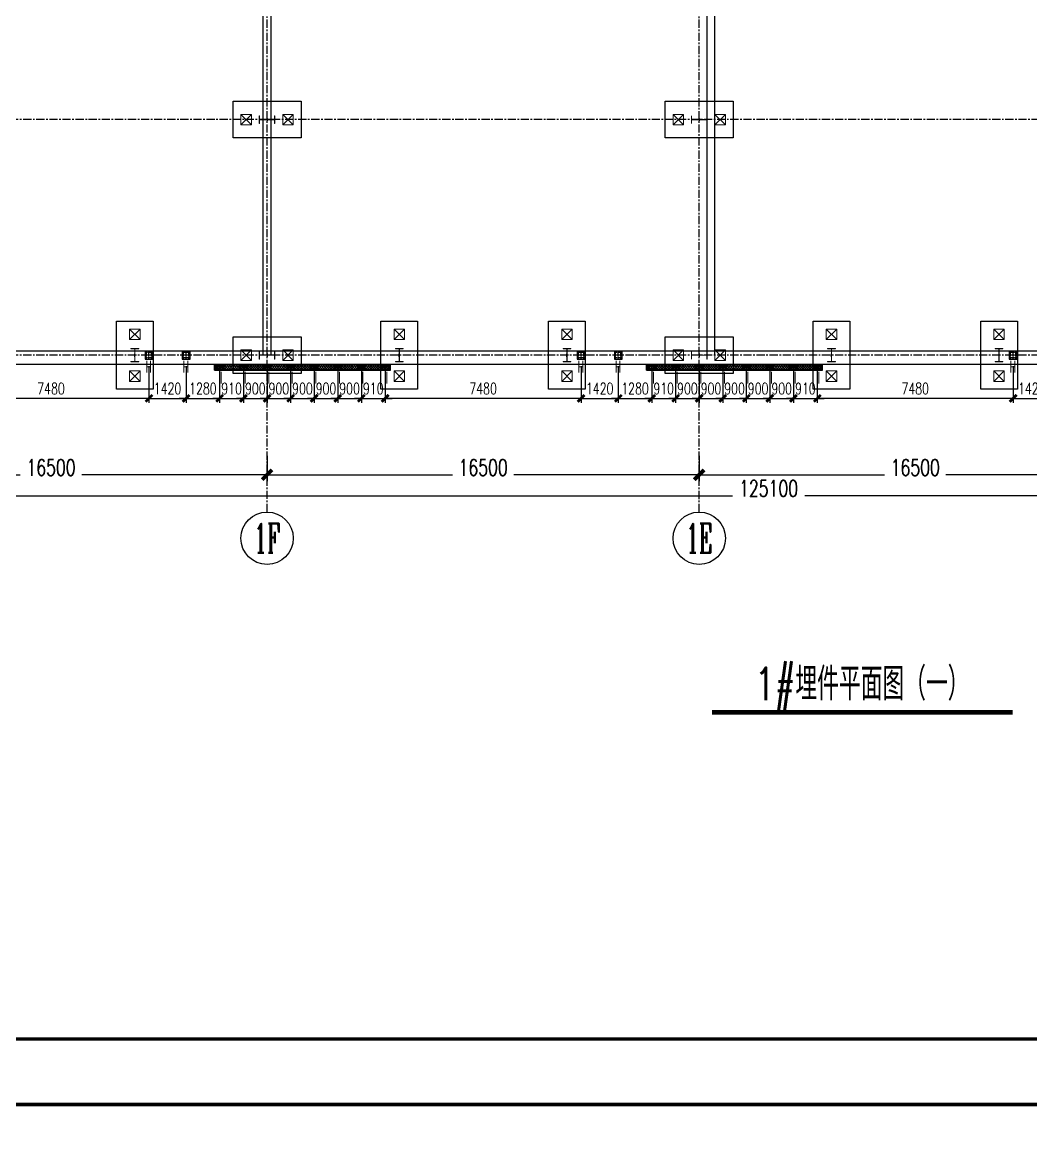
# Model space of a CAD drawing. Extents: x 782294 to 1727252, y -631030 to 17645.
# Drawn here: x 1043756 to 1082250, y -276049 to -233219 of the extents above; entities that cross this region are included whole.
import ezdxf
from ezdxf.enums import TextEntityAlignment as Align

# ---------------------------------------------------------------- set-up
doc = ezdxf.new("R2010")
doc.units = 0
doc.linetypes.add('CENTER', pattern=[2, 1.25, -0.25, 0.25, -0.25])
doc.layers.get('Defpoints').update_dxf_attribs({"color": 210})
for name, color, linetype in [('!ZN3-铝板幕墙-3', 3, 'Continuous'), ('0-cxFrame', 155, 'Continuous'), ('2钢材断面', 2, 'Continuous'), ('30预埋件', 30, 'Continuous'), ('3符号', 3, 'Continuous'), ('40钢材投影', 40, 'Continuous'), ('ALT_CEN-0-30', 1, 'CENTER'), ('DIM', 173, 'Continuous'), ('DOTE', 1, 'CENTER'), ('S-BKL', 4, 'Continuous'), ('S-DOTE1', 140, 'CENTER'), ('S-HATCH1-W', 252, 'Continuous'), ('结构轮廓线', 1, 'Continuous')]:
    doc.layers.add(name, color=color, linetype=linetype)
for name, color, linetype, lineweight in [('0-cxText', 131, 'Continuous', 25), ('S-col', 2, 'Continuous', 0), ('S-zhuang', 1, 'Continuous', 0)]:
    doc.layers.add(name, color=color, linetype=linetype, lineweight=lineweight)
doc.styles.add('_TCH_AXIS', font='COMPLEX', dxfattribs={"bigfont": 'GBCBIG'})
doc.styles.add('cx_tuming', font='simhei.ttf')
doc.styles.add('cx_tuqian1', font='')
doc.styles.add('DHTEXT-1', font='romans.shx', dxfattribs={"width": 0.7, "bigfont": 'chinese.shx'})
doc.styles.add('卓越符号', font='ROMANS.shx', dxfattribs={"width": 0.7, "bigfont": 'CHINESE.shx'})
doc.styles.add('黑体', font='simhei.ttf', dxfattribs={"height": 12})
doc.styles.get('cx_tuqian1').set_extended_font_data('SimSun')
doc.dimstyles.new('ZN175', dxfattribs={"dimscale": 175, "dimtxt": 2.5, "dimasz": 1.5, "dimexe": 1, "dimexo": 2, "dimgap": 0.9, "dimtad": 1, "dimdec": 0, "dimdsep": 46, "dimtxsty": 'DHTEXT-1', "dimblk": 'ARCHTICK', "dimcen": 2.5, "dimclrd": 173, "dimclre": 173, "dimclrt": 7, "dimazin": 2, "dimtfac": 1, "dimtdec": 0, "dimtix": 1, "dimtmove": 2, "dimatfit": 3, "dimfxl": 0, "dimtolj": 1, "dimtzin": 0, "dimarcsym": 0})
doc.dimstyles.new('ZN250', dxfattribs={"dimscale": 250, "dimtxt": 2.5, "dimasz": 1.5, "dimexe": 1, "dimexo": 2, "dimgap": 0.9, "dimtad": 1, "dimdec": 0, "dimdsep": 46, "dimtxsty": 'DHTEXT-1', "dimblk": 'ARCHTICK', "dimcen": 2.5, "dimclrd": 173, "dimclre": 173, "dimclrt": 7, "dimazin": 2, "dimtfac": 1, "dimtdec": 0, "dimtix": 1, "dimtmove": 2, "dimatfit": 3, "dimfxl": 0, "dimarcsym": 0})

# ---------------------------------------------------------------- blocks, each defined once
blk = doc.blocks.new('TK22.A1 L(Dragon)')
at = {"layer": '0-cxFrame', "color": 7, "const_width": 0.5}
blk.add_lwpolyline([(0, 0), (-841, 0), (-841, 594), (0, 594)], close=True, dxfattribs=at)
at = {"layer": '0-cxFrame', "const_width": 0.5}
blk.add_lwpolyline([(-80, 10), (-821, 10), (-821, 584), (-80, 584)], close=True, dxfattribs=at)
at = {"style": '黑体', "flags": 4}
blk.add_attdef('图幅', text='', height=3.3, dxfattribs=at).set_placement((-40, 3), align=Align.RIGHT)
at = {"layer": '0-cxText', "flags": 4}
for tag, height, style, p in [('建设单位', 3.5, 'cx_tuming', (-45, 240)), ('项目名称', 3.5, 'cx_tuming', (-45, 210)), ('子项名称', 3.5, 'cx_tuming', (-45, 180)), ('工程编号', 3.3, 'cx_tuqian1', (-35, 165)), ('图名1', 3.5, 'cx_tuming', (-45, 87)), ('图名2', 3.5, 'cx_tuming', (-45, 79)), ('图名3', 3.5, 'cx_tuming', (-45, 71)), ('出图日期', 3.3, 'cx_tuqian1', (-39, 60)), ('专业', 3.3, 'cx_tuqian1', (-55, 52)), ('图号', 3.3, 'cx_tuqian1', (-55, 44)), ('版次', 3.3, 'cx_tuqian1', (-20, 44))]:
    blk.add_attdef(tag, text='', height=height, dxfattribs=dict(at, style=style)).set_placement(p, align=Align.MIDDLE)
at = {"layer": 'Defpoints', "color": 6, "flags": 4}
for tag, height, style, p in [('tufu', 3.3, '黑体', (-12, 12)), ('dwfname', 4, 'cx_tuqian1', (-80, 3))]:
    blk.add_attdef(tag, text='', height=height, dxfattribs=dict(at, style=style)).set_placement(p, align=Align.RIGHT)
blk = doc.blocks.new('_ArchTick')
at = {"color": 0, "linetype": 'ByBlock', "const_width": 0.4}
blk.add_lwpolyline([(-0.5, -0.5), (0.5, 0.5)], dxfattribs=at)
blk = doc.blocks.new('*D1375')
at = {"layer": 'Defpoints', "color": 0, "ltscale": 2500, "transparency": 16777216}
for p in [(27000, -3340), (43500, -3340), (43500, -4567)]:
    blk.add_point(p, dxfattribs=at)
at = {"layer": 'DIM', "color": 173, "linetype": 'ByBlock', "lineweight": -2, "ltscale": 2500, "transparency": 16777216}
for p, q in [((27000, -3840), (27000, -4817)), ((43500, -3840), (43500, -4817)), ((27000, -4567), (34077, -4567)), ((43500, -4567), (36423, -4567))]:
    blk.add_line(p, q, dxfattribs=at)
at = {"layer": 'DIM', "color": 173, "lineweight": -2, "ltscale": 2500, "transparency": 16777216, "xscale": 375, "yscale": 375, "zscale": 375, "rotation": 180}
blk.add_blockref('_ArchTick', (27000, -4567), dxfattribs=at)
at = {"layer": 'DIM', "color": 173, "lineweight": -2, "ltscale": 2500, "transparency": 16777216, "xscale": 375, "yscale": 375, "zscale": 375}
blk.add_blockref('_ArchTick', (43500, -4567), dxfattribs=at)
at = {"layer": 'DIM', "color": 7, "ltscale": 2500, "transparency": 16777216, "insert": (35250, -4292), "char_height": 625, "attachment_point": 5, "style": 'DHTEXT-1'}
blk.add_mtext('16500', dxfattribs=at)
blk = doc.blocks.new('*D1376')
at = {"layer": 'Defpoints', "color": 0, "ltscale": 2500, "transparency": 16777216}
for p in [(43500, -3340), (60000, -3340), (60000, -4567)]:
    blk.add_point(p, dxfattribs=at)
at = {"layer": 'DIM', "color": 173, "linetype": 'ByBlock', "lineweight": -2, "ltscale": 2500, "transparency": 16777216}
for p, q in [((43500, -3840), (43500, -4817)), ((60000, -3840), (60000, -4817)), ((43500, -4567), (50577, -4567)), ((60000, -4567), (52923, -4567))]:
    blk.add_line(p, q, dxfattribs=at)
at = {"layer": 'DIM', "color": 173, "lineweight": -2, "ltscale": 2500, "transparency": 16777216, "xscale": 375, "yscale": 375, "zscale": 375, "rotation": 180}
blk.add_blockref('_ArchTick', (43500, -4567), dxfattribs=at)
at = {"layer": 'DIM', "color": 173, "lineweight": -2, "ltscale": 2500, "transparency": 16777216, "xscale": 375, "yscale": 375, "zscale": 375}
blk.add_blockref('_ArchTick', (60000, -4567), dxfattribs=at)
at = {"layer": 'DIM', "color": 7, "ltscale": 2500, "transparency": 16777216, "insert": (51750, -4292), "char_height": 625, "attachment_point": 5, "style": 'DHTEXT-1'}
blk.add_mtext('16500', dxfattribs=at)
blk = doc.blocks.new('*D1377')
at = {"layer": 'Defpoints', "color": 0, "ltscale": 2500, "transparency": 16777216}
for p in [(60000, -3340), (76500, -3340), (76500, -4567)]:
    blk.add_point(p, dxfattribs=at)
at = {"layer": 'DIM', "color": 173, "linetype": 'ByBlock', "lineweight": -2, "ltscale": 2500, "transparency": 16777216}
for p, q in [((60000, -3840), (60000, -4817)), ((76500, -3840), (76500, -4817)), ((60000, -4567), (67077, -4567)), ((76500, -4567), (69423, -4567))]:
    blk.add_line(p, q, dxfattribs=at)
at = {"layer": 'DIM', "color": 173, "lineweight": -2, "ltscale": 2500, "transparency": 16777216, "xscale": 375, "yscale": 375, "zscale": 375, "rotation": 180}
blk.add_blockref('_ArchTick', (60000, -4567), dxfattribs=at)
at = {"layer": 'DIM', "color": 173, "lineweight": -2, "ltscale": 2500, "transparency": 16777216, "xscale": 375, "yscale": 375, "zscale": 375}
blk.add_blockref('_ArchTick', (76500, -4567), dxfattribs=at)
at = {"layer": 'DIM', "color": 7, "ltscale": 2500, "transparency": 16777216, "insert": (68250, -4292), "char_height": 625, "attachment_point": 5, "style": 'DHTEXT-1'}
blk.add_mtext('16500', dxfattribs=at)
blk = doc.blocks.new('*D1383')
at = {"layer": 'Defpoints', "color": 0, "ltscale": 2500, "transparency": 16777216}
for p in [(0, -3440), (125100, -3440), (125100, -5367)]:
    blk.add_point(p, dxfattribs=at)
at = {"layer": 'DIM', "color": 173, "linetype": 'ByBlock', "lineweight": -2, "ltscale": 2500, "transparency": 16777216}
for p, q in [((0, -3940), (0, -5617)), ((125100, -3940), (125100, -5617)), ((0, -5367), (61269, -5367)), ((125100, -5367), (64031, -5367))]:
    blk.add_line(p, q, dxfattribs=at)
at = {"layer": 'DIM', "color": 173, "lineweight": -2, "ltscale": 2500, "transparency": 16777216, "xscale": 375, "yscale": 375, "zscale": 375, "rotation": 180}
blk.add_blockref('_ArchTick', (0, -5367), dxfattribs=at)
at = {"layer": 'DIM', "color": 173, "lineweight": -2, "ltscale": 2500, "transparency": 16777216, "xscale": 375, "yscale": 375, "zscale": 375}
blk.add_blockref('_ArchTick', (125100, -5367), dxfattribs=at)
at = {"layer": 'DIM', "color": 7, "ltscale": 2500, "transparency": 16777216, "insert": (62650, -5092), "char_height": 625, "attachment_point": 5, "style": 'DHTEXT-1'}
blk.add_mtext('125100', dxfattribs=at)
blk = doc.blocks.new('卓越-轴号')
blk.add_circle((0, 0), 4)
at = {"color": 0, "style": '_TCH_AXIS', "width": 1.041667, "flags": 8}
blk.add_attdef('A', text='', height=4.48, dxfattribs=at).set_placement((-2, -2.24), (2, -2.24), align=Align.FIT)
blk = doc.blocks.new('20250913105919')
at = {"layer": '结构轮廓线', "color": 1, "ltscale": 500}
for p, q in [((41490, -570), (41490, -350)), ((48210, -570), (48210, -350)), ((57990, -570), (57990, -350)), ((64710, -570), (64710, -350)), ((41490, -570), (48210, -570)), ((41540, -570), (48160, -570)), ((57990, -570), (64710, -570)), ((58040, -570), (64660, -570))]:
    blk.add_line(p, q, dxfattribs=at)
blk = doc.blocks.new('20250903183753')
at = {"layer": '2钢材断面'}
for p, q in [((150, 0), (-150, 0)), ((-150, 0), (-150, -300)), ((150, -300), (150, 0)), ((-150, -300), (150, -300))]:
    blk.add_line(p, q, dxfattribs=at)
at = {"layer": '40钢材投影'}
for centre, radius in [((-100, -50), 12), ((-100, -150), 12), ((-100, -250), 12), ((-100, -50), 6), ((-100, -150), 6), ((-100, -250), 6), ((0, -50), 12), ((0, -150), 12), ((0, -250), 12), ((0, -50), 6), ((0, -150), 6), ((0, -250), 6), ((100, -50), 12), ((100, -150), 12), ((100, -251), 12), ((100, -50), 6), ((100, -150), 6), ((100, -251), 6)]:
    blk.add_circle(centre, radius, dxfattribs=at)
at = {"layer": 'ALT_CEN-0-30', "ltscale": 20}
for p, q in [((-100, 0), (-100, -300)), ((0, 0), (0, -300)), ((100, 0), (100, -300)), ((-150, -50), (150, -50)), ((-150, -150), (150, -150)), ((-150, -250), (150, -250))]:
    blk.add_line(p, q, dxfattribs=at)
blk = doc.blocks.new('20250903183821')
at = {"ltscale": 50}
blk.add_blockref('20250903183753', (0, 0), dxfattribs=at)
at = {"layer": '30预埋件', "style": 'DHTEXT-1', "text_generation_flag": 6, "width": 0.55}
blk.add_attdef('B', (-105, 65), '', height=450, rotation=180, dxfattribs=at)
blk = doc.blocks.new('20250902145151')
at = {"layer": '2钢材断面'}
for p, q in [((150, 100), (-150, 100)), ((-150, 100), (-150, -100)), ((150, -100), (150, 100)), ((-150, -100), (150, -100))]:
    blk.add_line(p, q, dxfattribs=at)
at = {"layer": '40钢材投影'}
for centre, radius in [((-100, 50), 10), ((-100, 50), 5), ((0, 50), 10), ((0, 50), 5), ((100, 50), 10), ((100, 50), 5), ((-100, -50), 10), ((-100, -50), 5), ((0, -50), 10), ((0, -50), 5), ((100, -50), 10), ((100, -50), 5)]:
    blk.add_circle(centre, radius, dxfattribs=at)
at = {"layer": 'ALT_CEN-0-30', "ltscale": 20}
for p, q in [((-150, 50), (150, 50)), ((-100, 100), (-100, -100)), ((0, 100), (0, -100)), ((100, 100), (100, -100)), ((-150, -50), (150, -50))]:
    blk.add_line(p, q, dxfattribs=at)
blk = doc.blocks.new('20250912153858')
at = {"ltscale": 50}
blk.add_blockref('20250902145151', (0, 100), dxfattribs=at)
at = {"layer": '30预埋件', "style": 'DHTEXT-1', "text_generation_flag": 6, "width": 0.55}
blk.add_attdef('B', (105, -65), '', height=450, dxfattribs=at)
blk = doc.blocks.new('20250913102435')
at = {"ltscale": 500, "rotation": 180}
for p in [(38990, -150), (40410, -150), (55490, -150), (56910, -150), (71990, -150)]:
    blk.add_blockref('20250903183821', p, dxfattribs=at).add_auto_attribs({'B': 'H'})
at = {"layer": '结构轮廓线', "ltscale": 500}
for p in [(41690, -570), (42600, -570), (43500, -570), (44400, -570), (45300, -570), (46200, -570), (47100, -570), (48010, -570), (58190, -570), (59100, -570), (60000, -570), (60900, -570), (61800, -570), (62700, -570), (63600, -570), (64510, -570)]:
    blk.add_blockref('20250912153858', p, dxfattribs=at).add_auto_attribs({'B': 'I'})
blk = doc.blocks.new('*D640')
at = {"layer": 'Defpoints', "color": 0, "ltscale": 1750, "transparency": 16777216}
for p in [(1081587, -245996), (1083007, -245996), (1083007, -247581)]:
    blk.add_point(p, dxfattribs=at)
at = {"layer": 'DIM', "color": 173, "linetype": 'ByBlock', "lineweight": -2, "ltscale": 1750, "transparency": 16777216}
for p, q in [((1081587, -246346), (1081587, -247756)), ((1083007, -246346), (1083007, -247756)), ((1081587, -247581), (1083007, -247581))]:
    blk.add_line(p, q, dxfattribs=at)
at = {"layer": 'DIM', "color": 173, "lineweight": -2, "ltscale": 1750, "transparency": 16777216, "xscale": 262.5, "yscale": 262.5, "zscale": 262.5, "rotation": 180}
blk.add_blockref('_ArchTick', (1081587, -247581), dxfattribs=at)
at = {"layer": 'DIM', "color": 173, "lineweight": -2, "ltscale": 1750, "transparency": 16777216, "xscale": 262.5, "yscale": 262.5, "zscale": 262.5}
blk.add_blockref('_ArchTick', (1083007, -247581), dxfattribs=at)
at = {"layer": 'DIM', "color": 7, "ltscale": 1750, "transparency": 16777216, "insert": (1082297, -247205), "char_height": 437.5, "attachment_point": 5, "style": 'DHTEXT-1'}
blk.add_mtext('\\A1;1420', dxfattribs=at)
blk = doc.blocks.new('*D641')
at = {"layer": 'Defpoints', "color": 0, "ltscale": 1750, "transparency": 16777216}
for p in [(1073197, -245996), (1074107, -245996), (1074107, -247581)]:
    blk.add_point(p, dxfattribs=at)
at = {"layer": 'DIM', "color": 173, "linetype": 'ByBlock', "lineweight": -2, "ltscale": 1750, "transparency": 16777216}
for p, q in [((1073197, -246346), (1073197, -247756)), ((1074107, -246346), (1074107, -247756)), ((1073197, -247581), (1072935, -247581)), ((1073197, -247581), (1074107, -247581)), ((1074107, -247581), (1074370, -247581))]:
    blk.add_line(p, q, dxfattribs=at)
at = {"layer": 'DIM', "color": 173, "lineweight": -2, "ltscale": 1750, "transparency": 16777216, "xscale": 262.5, "yscale": 262.5, "zscale": 262.5}
blk.add_blockref('_ArchTick', (1073197, -247581), dxfattribs=at)
at = {"layer": 'DIM', "color": 173, "lineweight": -2, "ltscale": 1750, "transparency": 16777216, "xscale": 262.5, "yscale": 262.5, "zscale": 262.5, "rotation": 180}
blk.add_blockref('_ArchTick', (1074107, -247581), dxfattribs=at)
at = {"layer": 'DIM', "color": 7, "ltscale": 1750, "transparency": 16777216, "insert": (1073652, -247205), "char_height": 437.5, "attachment_point": 5, "style": 'DHTEXT-1'}
blk.add_mtext('\\A1;910', dxfattribs=at)
blk = doc.blocks.new('*D642')
at = {"layer": 'Defpoints', "color": 0, "ltscale": 1750, "transparency": 16777216}
for p in [(1072297, -245996), (1073197, -245996), (1073197, -247581)]:
    blk.add_point(p, dxfattribs=at)
at = {"layer": 'DIM', "color": 173, "linetype": 'ByBlock', "lineweight": -2, "ltscale": 1750, "transparency": 16777216}
for p, q in [((1072297, -246346), (1072297, -247756)), ((1073197, -246346), (1073197, -247756)), ((1072297, -247581), (1072035, -247581)), ((1072297, -247581), (1073197, -247581)), ((1073197, -247581), (1073460, -247581))]:
    blk.add_line(p, q, dxfattribs=at)
at = {"layer": 'DIM', "color": 173, "lineweight": -2, "ltscale": 1750, "transparency": 16777216, "xscale": 262.5, "yscale": 262.5, "zscale": 262.5}
blk.add_blockref('_ArchTick', (1072297, -247581), dxfattribs=at)
at = {"layer": 'DIM', "color": 173, "lineweight": -2, "ltscale": 1750, "transparency": 16777216, "xscale": 262.5, "yscale": 262.5, "zscale": 262.5, "rotation": 180}
blk.add_blockref('_ArchTick', (1073197, -247581), dxfattribs=at)
at = {"layer": 'DIM', "color": 7, "ltscale": 1750, "transparency": 16777216, "insert": (1072747, -247205), "char_height": 437.5, "attachment_point": 5, "style": 'DHTEXT-1'}
blk.add_mtext('\\A1;900', dxfattribs=at)
blk = doc.blocks.new('*D643')
at = {"layer": 'Defpoints', "color": 0, "ltscale": 1750, "transparency": 16777216}
for p in [(1071397, -245996), (1072297, -245996), (1072297, -247581)]:
    blk.add_point(p, dxfattribs=at)
at = {"layer": 'DIM', "color": 173, "linetype": 'ByBlock', "lineweight": -2, "ltscale": 1750, "transparency": 16777216}
for p, q in [((1071397, -246346), (1071397, -247756)), ((1072297, -246346), (1072297, -247756)), ((1071397, -247581), (1071135, -247581)), ((1071397, -247581), (1072297, -247581)), ((1072297, -247581), (1072560, -247581))]:
    blk.add_line(p, q, dxfattribs=at)
at = {"layer": 'DIM', "color": 173, "lineweight": -2, "ltscale": 1750, "transparency": 16777216, "xscale": 262.5, "yscale": 262.5, "zscale": 262.5}
blk.add_blockref('_ArchTick', (1071397, -247581), dxfattribs=at)
at = {"layer": 'DIM', "color": 173, "lineweight": -2, "ltscale": 1750, "transparency": 16777216, "xscale": 262.5, "yscale": 262.5, "zscale": 262.5, "rotation": 180}
blk.add_blockref('_ArchTick', (1072297, -247581), dxfattribs=at)
at = {"layer": 'DIM', "color": 7, "ltscale": 1750, "transparency": 16777216, "insert": (1071847, -247205), "char_height": 437.5, "attachment_point": 5, "style": 'DHTEXT-1'}
blk.add_mtext('\\A1;900', dxfattribs=at)
blk = doc.blocks.new('*D644')
at = {"layer": 'Defpoints', "color": 0, "ltscale": 1750, "transparency": 16777216}
for p in [(1070497, -245996), (1071397, -245996), (1071397, -247581)]:
    blk.add_point(p, dxfattribs=at)
at = {"layer": 'DIM', "color": 173, "linetype": 'ByBlock', "lineweight": -2, "ltscale": 1750, "transparency": 16777216}
for p, q in [((1070497, -246346), (1070497, -247756)), ((1071397, -246346), (1071397, -247756)), ((1070497, -247581), (1070235, -247581)), ((1070497, -247581), (1071397, -247581)), ((1071397, -247581), (1071660, -247581))]:
    blk.add_line(p, q, dxfattribs=at)
at = {"layer": 'DIM', "color": 173, "lineweight": -2, "ltscale": 1750, "transparency": 16777216, "xscale": 262.5, "yscale": 262.5, "zscale": 262.5}
blk.add_blockref('_ArchTick', (1070497, -247581), dxfattribs=at)
at = {"layer": 'DIM', "color": 173, "lineweight": -2, "ltscale": 1750, "transparency": 16777216, "xscale": 262.5, "yscale": 262.5, "zscale": 262.5, "rotation": 180}
blk.add_blockref('_ArchTick', (1071397, -247581), dxfattribs=at)
at = {"layer": 'DIM', "color": 7, "ltscale": 1750, "transparency": 16777216, "insert": (1070947, -247205), "char_height": 437.5, "attachment_point": 5, "style": 'DHTEXT-1'}
blk.add_mtext('\\A1;900', dxfattribs=at)
blk = doc.blocks.new('*D645')
at = {"layer": 'Defpoints', "color": 0, "ltscale": 1750, "transparency": 16777216}
for p in [(1069597, -245996), (1070497, -245996), (1070497, -247581)]:
    blk.add_point(p, dxfattribs=at)
at = {"layer": 'DIM', "color": 173, "linetype": 'ByBlock', "lineweight": -2, "ltscale": 1750, "transparency": 16777216}
for p, q in [((1069597, -246346), (1069597, -247756)), ((1070497, -246346), (1070497, -247756)), ((1069597, -247581), (1069335, -247581)), ((1069597, -247581), (1070497, -247581)), ((1070497, -247581), (1070760, -247581))]:
    blk.add_line(p, q, dxfattribs=at)
at = {"layer": 'DIM', "color": 173, "lineweight": -2, "ltscale": 1750, "transparency": 16777216, "xscale": 262.5, "yscale": 262.5, "zscale": 262.5}
blk.add_blockref('_ArchTick', (1069597, -247581), dxfattribs=at)
at = {"layer": 'DIM', "color": 173, "lineweight": -2, "ltscale": 1750, "transparency": 16777216, "xscale": 262.5, "yscale": 262.5, "zscale": 262.5, "rotation": 180}
blk.add_blockref('_ArchTick', (1070497, -247581), dxfattribs=at)
at = {"layer": 'DIM', "color": 7, "ltscale": 1750, "transparency": 16777216, "insert": (1070047, -247205), "char_height": 437.5, "attachment_point": 5, "style": 'DHTEXT-1'}
blk.add_mtext('\\A1;900', dxfattribs=at)
blk = doc.blocks.new('*D646')
at = {"layer": 'Defpoints', "color": 0, "ltscale": 1750, "transparency": 16777216}
for p in [(1068697, -245996), (1069597, -245996), (1069597, -247581)]:
    blk.add_point(p, dxfattribs=at)
at = {"layer": 'DIM', "color": 173, "linetype": 'ByBlock', "lineweight": -2, "ltscale": 1750, "transparency": 16777216}
for p, q in [((1068697, -246346), (1068697, -247756)), ((1069597, -246346), (1069597, -247756)), ((1068697, -247581), (1068435, -247581)), ((1068697, -247581), (1069597, -247581)), ((1069597, -247581), (1069860, -247581))]:
    blk.add_line(p, q, dxfattribs=at)
at = {"layer": 'DIM', "color": 173, "lineweight": -2, "ltscale": 1750, "transparency": 16777216, "xscale": 262.5, "yscale": 262.5, "zscale": 262.5}
blk.add_blockref('_ArchTick', (1068697, -247581), dxfattribs=at)
at = {"layer": 'DIM', "color": 173, "lineweight": -2, "ltscale": 1750, "transparency": 16777216, "xscale": 262.5, "yscale": 262.5, "zscale": 262.5, "rotation": 180}
blk.add_blockref('_ArchTick', (1069597, -247581), dxfattribs=at)
at = {"layer": 'DIM', "color": 7, "ltscale": 1750, "transparency": 16777216, "insert": (1069147, -247205), "char_height": 437.5, "attachment_point": 5, "style": 'DHTEXT-1'}
blk.add_mtext('\\A1;900', dxfattribs=at)
blk = doc.blocks.new('*D647')
at = {"layer": 'Defpoints', "color": 0, "ltscale": 1750, "transparency": 16777216}
for p in [(1067787, -245996), (1068697, -245996), (1068697, -247581)]:
    blk.add_point(p, dxfattribs=at)
at = {"layer": 'DIM', "color": 173, "linetype": 'ByBlock', "lineweight": -2, "ltscale": 1750, "transparency": 16777216}
for p, q in [((1067787, -246346), (1067787, -247756)), ((1068697, -246346), (1068697, -247756)), ((1067787, -247581), (1067525, -247581)), ((1067787, -247581), (1068697, -247581)), ((1068697, -247581), (1068960, -247581))]:
    blk.add_line(p, q, dxfattribs=at)
at = {"layer": 'DIM', "color": 173, "lineweight": -2, "ltscale": 1750, "transparency": 16777216, "xscale": 262.5, "yscale": 262.5, "zscale": 262.5}
blk.add_blockref('_ArchTick', (1067787, -247581), dxfattribs=at)
at = {"layer": 'DIM', "color": 173, "lineweight": -2, "ltscale": 1750, "transparency": 16777216, "xscale": 262.5, "yscale": 262.5, "zscale": 262.5, "rotation": 180}
blk.add_blockref('_ArchTick', (1068697, -247581), dxfattribs=at)
at = {"layer": 'DIM', "color": 7, "ltscale": 1750, "transparency": 16777216, "insert": (1068242, -247205), "char_height": 437.5, "attachment_point": 5, "style": 'DHTEXT-1'}
blk.add_mtext('\\A1;910', dxfattribs=at)
blk = doc.blocks.new('*D648')
at = {"layer": 'Defpoints', "color": 0, "ltscale": 1750, "transparency": 16777216}
for p in [(1066507, -245996), (1067787, -245996), (1067787, -247581)]:
    blk.add_point(p, dxfattribs=at)
at = {"layer": 'DIM', "color": 173, "linetype": 'ByBlock', "lineweight": -2, "ltscale": 1750, "transparency": 16777216}
for p, q in [((1066507, -246346), (1066507, -247756)), ((1067787, -246346), (1067787, -247756)), ((1066507, -247581), (1066245, -247581)), ((1066507, -247581), (1067787, -247581)), ((1067787, -247581), (1068050, -247581))]:
    blk.add_line(p, q, dxfattribs=at)
at = {"layer": 'DIM', "color": 173, "lineweight": -2, "ltscale": 1750, "transparency": 16777216, "xscale": 262.5, "yscale": 262.5, "zscale": 262.5}
blk.add_blockref('_ArchTick', (1066507, -247581), dxfattribs=at)
at = {"layer": 'DIM', "color": 173, "lineweight": -2, "ltscale": 1750, "transparency": 16777216, "xscale": 262.5, "yscale": 262.5, "zscale": 262.5, "rotation": 180}
blk.add_blockref('_ArchTick', (1067787, -247581), dxfattribs=at)
at = {"layer": 'DIM', "color": 7, "ltscale": 1750, "transparency": 16777216, "insert": (1067147, -247205), "char_height": 437.5, "attachment_point": 5, "style": 'DHTEXT-1'}
blk.add_mtext('\\A1;1280', dxfattribs=at)
blk = doc.blocks.new('*D649')
at = {"layer": 'Defpoints', "color": 0, "ltscale": 1750, "transparency": 16777216}
for p in [(1065087, -245996), (1066507, -245996), (1066507, -247581)]:
    blk.add_point(p, dxfattribs=at)
at = {"layer": 'DIM', "color": 173, "linetype": 'ByBlock', "lineweight": -2, "ltscale": 1750, "transparency": 16777216}
for p, q in [((1065087, -246346), (1065087, -247756)), ((1066507, -246346), (1066507, -247756)), ((1065087, -247581), (1066507, -247581))]:
    blk.add_line(p, q, dxfattribs=at)
at = {"layer": 'DIM', "color": 173, "lineweight": -2, "ltscale": 1750, "transparency": 16777216, "xscale": 262.5, "yscale": 262.5, "zscale": 262.5, "rotation": 180}
blk.add_blockref('_ArchTick', (1065087, -247581), dxfattribs=at)
at = {"layer": 'DIM', "color": 173, "lineweight": -2, "ltscale": 1750, "transparency": 16777216, "xscale": 262.5, "yscale": 262.5, "zscale": 262.5}
blk.add_blockref('_ArchTick', (1066507, -247581), dxfattribs=at)
at = {"layer": 'DIM', "color": 7, "ltscale": 1750, "transparency": 16777216, "insert": (1065797, -247205), "char_height": 437.5, "attachment_point": 5, "style": 'DHTEXT-1'}
blk.add_mtext('\\A1;1420', dxfattribs=at)
blk = doc.blocks.new('*D650')
at = {"layer": 'Defpoints', "color": 0, "ltscale": 1750, "transparency": 16777216}
for p in [(1056697, -245996), (1057607, -245996), (1057607, -247581)]:
    blk.add_point(p, dxfattribs=at)
at = {"layer": 'DIM', "color": 173, "linetype": 'ByBlock', "lineweight": -2, "ltscale": 1750, "transparency": 16777216}
for p, q in [((1056697, -246346), (1056697, -247756)), ((1057607, -246346), (1057607, -247756)), ((1056697, -247581), (1056435, -247581)), ((1056697, -247581), (1057607, -247581)), ((1057607, -247581), (1057870, -247581))]:
    blk.add_line(p, q, dxfattribs=at)
at = {"layer": 'DIM', "color": 173, "lineweight": -2, "ltscale": 1750, "transparency": 16777216, "xscale": 262.5, "yscale": 262.5, "zscale": 262.5}
blk.add_blockref('_ArchTick', (1056697, -247581), dxfattribs=at)
at = {"layer": 'DIM', "color": 173, "lineweight": -2, "ltscale": 1750, "transparency": 16777216, "xscale": 262.5, "yscale": 262.5, "zscale": 262.5, "rotation": 180}
blk.add_blockref('_ArchTick', (1057607, -247581), dxfattribs=at)
at = {"layer": 'DIM', "color": 7, "ltscale": 1750, "transparency": 16777216, "insert": (1057152, -247205), "char_height": 437.5, "attachment_point": 5, "style": 'DHTEXT-1'}
blk.add_mtext('\\A1;910', dxfattribs=at)
blk = doc.blocks.new('*D651')
at = {"layer": 'Defpoints', "color": 0, "ltscale": 1750, "transparency": 16777216}
for p in [(1055797, -245996), (1056697, -245996), (1056697, -247581)]:
    blk.add_point(p, dxfattribs=at)
at = {"layer": 'DIM', "color": 173, "linetype": 'ByBlock', "lineweight": -2, "ltscale": 1750, "transparency": 16777216}
for p, q in [((1055797, -246346), (1055797, -247756)), ((1056697, -246346), (1056697, -247756)), ((1055797, -247581), (1055535, -247581)), ((1055797, -247581), (1056697, -247581)), ((1056697, -247581), (1056960, -247581))]:
    blk.add_line(p, q, dxfattribs=at)
at = {"layer": 'DIM', "color": 173, "lineweight": -2, "ltscale": 1750, "transparency": 16777216, "xscale": 262.5, "yscale": 262.5, "zscale": 262.5}
blk.add_blockref('_ArchTick', (1055797, -247581), dxfattribs=at)
at = {"layer": 'DIM', "color": 173, "lineweight": -2, "ltscale": 1750, "transparency": 16777216, "xscale": 262.5, "yscale": 262.5, "zscale": 262.5, "rotation": 180}
blk.add_blockref('_ArchTick', (1056697, -247581), dxfattribs=at)
at = {"layer": 'DIM', "color": 7, "ltscale": 1750, "transparency": 16777216, "insert": (1056247, -247205), "char_height": 437.5, "attachment_point": 5, "style": 'DHTEXT-1'}
blk.add_mtext('\\A1;900', dxfattribs=at)
blk = doc.blocks.new('*D652')
at = {"layer": 'Defpoints', "color": 0, "ltscale": 1750, "transparency": 16777216}
for p in [(1054897, -245996), (1055797, -245996), (1055797, -247581)]:
    blk.add_point(p, dxfattribs=at)
at = {"layer": 'DIM', "color": 173, "linetype": 'ByBlock', "lineweight": -2, "ltscale": 1750, "transparency": 16777216}
for p, q in [((1054897, -246346), (1054897, -247756)), ((1055797, -246346), (1055797, -247756)), ((1054897, -247581), (1054635, -247581)), ((1054897, -247581), (1055797, -247581)), ((1055797, -247581), (1056060, -247581))]:
    blk.add_line(p, q, dxfattribs=at)
at = {"layer": 'DIM', "color": 173, "lineweight": -2, "ltscale": 1750, "transparency": 16777216, "xscale": 262.5, "yscale": 262.5, "zscale": 262.5}
blk.add_blockref('_ArchTick', (1054897, -247581), dxfattribs=at)
at = {"layer": 'DIM', "color": 173, "lineweight": -2, "ltscale": 1750, "transparency": 16777216, "xscale": 262.5, "yscale": 262.5, "zscale": 262.5, "rotation": 180}
blk.add_blockref('_ArchTick', (1055797, -247581), dxfattribs=at)
at = {"layer": 'DIM', "color": 7, "ltscale": 1750, "transparency": 16777216, "insert": (1055347, -247205), "char_height": 437.5, "attachment_point": 5, "style": 'DHTEXT-1'}
blk.add_mtext('\\A1;900', dxfattribs=at)
blk = doc.blocks.new('*D653')
at = {"layer": 'Defpoints', "color": 0, "ltscale": 1750, "transparency": 16777216}
for p in [(1053997, -245996), (1054897, -245996), (1054897, -247581)]:
    blk.add_point(p, dxfattribs=at)
at = {"layer": 'DIM', "color": 173, "linetype": 'ByBlock', "lineweight": -2, "ltscale": 1750, "transparency": 16777216}
for p, q in [((1053997, -246346), (1053997, -247756)), ((1054897, -246346), (1054897, -247756)), ((1053997, -247581), (1053735, -247581)), ((1053997, -247581), (1054897, -247581)), ((1054897, -247581), (1055160, -247581))]:
    blk.add_line(p, q, dxfattribs=at)
at = {"layer": 'DIM', "color": 173, "lineweight": -2, "ltscale": 1750, "transparency": 16777216, "xscale": 262.5, "yscale": 262.5, "zscale": 262.5}
blk.add_blockref('_ArchTick', (1053997, -247581), dxfattribs=at)
at = {"layer": 'DIM', "color": 173, "lineweight": -2, "ltscale": 1750, "transparency": 16777216, "xscale": 262.5, "yscale": 262.5, "zscale": 262.5, "rotation": 180}
blk.add_blockref('_ArchTick', (1054897, -247581), dxfattribs=at)
at = {"layer": 'DIM', "color": 7, "ltscale": 1750, "transparency": 16777216, "insert": (1054447, -247205), "char_height": 437.5, "attachment_point": 5, "style": 'DHTEXT-1'}
blk.add_mtext('\\A1;900', dxfattribs=at)
blk = doc.blocks.new('*D654')
at = {"layer": 'Defpoints', "color": 0, "ltscale": 1750, "transparency": 16777216}
for p in [(1053097, -245996), (1053997, -245996), (1053997, -247581)]:
    blk.add_point(p, dxfattribs=at)
at = {"layer": 'DIM', "color": 173, "linetype": 'ByBlock', "lineweight": -2, "ltscale": 1750, "transparency": 16777216}
for p, q in [((1053097, -246346), (1053097, -247756)), ((1053997, -246346), (1053997, -247756)), ((1053097, -247581), (1052835, -247581)), ((1053097, -247581), (1053997, -247581)), ((1053997, -247581), (1054260, -247581))]:
    blk.add_line(p, q, dxfattribs=at)
at = {"layer": 'DIM', "color": 173, "lineweight": -2, "ltscale": 1750, "transparency": 16777216, "xscale": 262.5, "yscale": 262.5, "zscale": 262.5}
blk.add_blockref('_ArchTick', (1053097, -247581), dxfattribs=at)
at = {"layer": 'DIM', "color": 173, "lineweight": -2, "ltscale": 1750, "transparency": 16777216, "xscale": 262.5, "yscale": 262.5, "zscale": 262.5, "rotation": 180}
blk.add_blockref('_ArchTick', (1053997, -247581), dxfattribs=at)
at = {"layer": 'DIM', "color": 7, "ltscale": 1750, "transparency": 16777216, "insert": (1053547, -247205), "char_height": 437.5, "attachment_point": 5, "style": 'DHTEXT-1'}
blk.add_mtext('\\A1;900', dxfattribs=at)
blk = doc.blocks.new('*D655')
at = {"layer": 'Defpoints', "color": 0, "ltscale": 1750, "transparency": 16777216}
for p in [(1052197, -245996), (1053097, -245996), (1053097, -247581)]:
    blk.add_point(p, dxfattribs=at)
at = {"layer": 'DIM', "color": 173, "linetype": 'ByBlock', "lineweight": -2, "ltscale": 1750, "transparency": 16777216}
for p, q in [((1052197, -246346), (1052197, -247756)), ((1053097, -246346), (1053097, -247756)), ((1052197, -247581), (1051935, -247581)), ((1052197, -247581), (1053097, -247581)), ((1053097, -247581), (1053360, -247581))]:
    blk.add_line(p, q, dxfattribs=at)
at = {"layer": 'DIM', "color": 173, "lineweight": -2, "ltscale": 1750, "transparency": 16777216, "xscale": 262.5, "yscale": 262.5, "zscale": 262.5}
blk.add_blockref('_ArchTick', (1052197, -247581), dxfattribs=at)
at = {"layer": 'DIM', "color": 173, "lineweight": -2, "ltscale": 1750, "transparency": 16777216, "xscale": 262.5, "yscale": 262.5, "zscale": 262.5, "rotation": 180}
blk.add_blockref('_ArchTick', (1053097, -247581), dxfattribs=at)
at = {"layer": 'DIM', "color": 7, "ltscale": 1750, "transparency": 16777216, "insert": (1052647, -247205), "char_height": 437.5, "attachment_point": 5, "style": 'DHTEXT-1'}
blk.add_mtext('\\A1;900', dxfattribs=at)
blk = doc.blocks.new('*D656')
at = {"layer": 'Defpoints', "color": 0, "ltscale": 1750, "transparency": 16777216}
for p in [(1051287, -245996), (1052197, -245996), (1052197, -247581)]:
    blk.add_point(p, dxfattribs=at)
at = {"layer": 'DIM', "color": 173, "linetype": 'ByBlock', "lineweight": -2, "ltscale": 1750, "transparency": 16777216}
for p, q in [((1051287, -246346), (1051287, -247756)), ((1052197, -246346), (1052197, -247756)), ((1051287, -247581), (1051025, -247581)), ((1051287, -247581), (1052197, -247581)), ((1052197, -247581), (1052460, -247581))]:
    blk.add_line(p, q, dxfattribs=at)
at = {"layer": 'DIM', "color": 173, "lineweight": -2, "ltscale": 1750, "transparency": 16777216, "xscale": 262.5, "yscale": 262.5, "zscale": 262.5}
blk.add_blockref('_ArchTick', (1051287, -247581), dxfattribs=at)
at = {"layer": 'DIM', "color": 173, "lineweight": -2, "ltscale": 1750, "transparency": 16777216, "xscale": 262.5, "yscale": 262.5, "zscale": 262.5, "rotation": 180}
blk.add_blockref('_ArchTick', (1052197, -247581), dxfattribs=at)
at = {"layer": 'DIM', "color": 7, "ltscale": 1750, "transparency": 16777216, "insert": (1051742, -247205), "char_height": 437.5, "attachment_point": 5, "style": 'DHTEXT-1'}
blk.add_mtext('\\A1;910', dxfattribs=at)
blk = doc.blocks.new('*D657')
at = {"layer": 'Defpoints', "color": 0, "ltscale": 1750, "transparency": 16777216}
for p in [(1050007, -245996), (1051287, -245996), (1051287, -247581)]:
    blk.add_point(p, dxfattribs=at)
at = {"layer": 'DIM', "color": 173, "linetype": 'ByBlock', "lineweight": -2, "ltscale": 1750, "transparency": 16777216}
for p, q in [((1050007, -246346), (1050007, -247756)), ((1051287, -246346), (1051287, -247756)), ((1050007, -247581), (1049745, -247581)), ((1050007, -247581), (1051287, -247581)), ((1051287, -247581), (1051550, -247581))]:
    blk.add_line(p, q, dxfattribs=at)
at = {"layer": 'DIM', "color": 173, "lineweight": -2, "ltscale": 1750, "transparency": 16777216, "xscale": 262.5, "yscale": 262.5, "zscale": 262.5}
blk.add_blockref('_ArchTick', (1050007, -247581), dxfattribs=at)
at = {"layer": 'DIM', "color": 173, "lineweight": -2, "ltscale": 1750, "transparency": 16777216, "xscale": 262.5, "yscale": 262.5, "zscale": 262.5, "rotation": 180}
blk.add_blockref('_ArchTick', (1051287, -247581), dxfattribs=at)
at = {"layer": 'DIM', "color": 7, "ltscale": 1750, "transparency": 16777216, "insert": (1050647, -247205), "char_height": 437.5, "attachment_point": 5, "style": 'DHTEXT-1'}
blk.add_mtext('\\A1;1280', dxfattribs=at)
blk = doc.blocks.new('*D658')
at = {"layer": 'Defpoints', "color": 0, "ltscale": 1750, "transparency": 16777216}
for p in [(1048587, -245996), (1050007, -245996), (1050007, -247581)]:
    blk.add_point(p, dxfattribs=at)
at = {"layer": 'DIM', "color": 173, "linetype": 'ByBlock', "lineweight": -2, "ltscale": 1750, "transparency": 16777216}
for p, q in [((1048587, -246346), (1048587, -247756)), ((1050007, -246346), (1050007, -247756)), ((1048587, -247581), (1050007, -247581))]:
    blk.add_line(p, q, dxfattribs=at)
at = {"layer": 'DIM', "color": 173, "lineweight": -2, "ltscale": 1750, "transparency": 16777216, "xscale": 262.5, "yscale": 262.5, "zscale": 262.5, "rotation": 180}
blk.add_blockref('_ArchTick', (1048587, -247581), dxfattribs=at)
at = {"layer": 'DIM', "color": 173, "lineweight": -2, "ltscale": 1750, "transparency": 16777216, "xscale": 262.5, "yscale": 262.5, "zscale": 262.5}
blk.add_blockref('_ArchTick', (1050007, -247581), dxfattribs=at)
at = {"layer": 'DIM', "color": 7, "ltscale": 1750, "transparency": 16777216, "insert": (1049297, -247205), "char_height": 437.5, "attachment_point": 5, "style": 'DHTEXT-1'}
blk.add_mtext('\\A1;1420', dxfattribs=at)
blk = doc.blocks.new('*U293')
at = {"const_width": 0.7}
blk.add_lwpolyline([(-22.96, 0), (22.96, 0)], dxfattribs=at)
at = {"color": 0, "style": '卓越符号', "width": 0.7, "flags": 8}
blk.add_attdef('图名', text='', height=5, dxfattribs=at).set_placement((0, 1.85), align=Align.CENTER)
blk.add_attdef('比例', (25.76, 1.85), '', height=4, dxfattribs=at)
blk = doc.blocks.new('*D1336')
at = {"layer": 'Defpoints', "color": 0, "ltscale": 1750, "transparency": 16777216}
for p in [(1074107, -245996), (1081587, -245996), (1074107, -247581)]:
    blk.add_point(p, dxfattribs=at)
at = {"layer": 'DIM', "color": 173, "linetype": 'ByBlock', "lineweight": -2, "ltscale": 1750, "transparency": 16777216}
for p, q in [((1074107, -246346), (1074107, -247756)), ((1081587, -246346), (1081587, -247756)), ((1081587, -247581), (1074107, -247581))]:
    blk.add_line(p, q, dxfattribs=at)
at = {"layer": 'DIM', "color": 173, "lineweight": -2, "ltscale": 1750, "transparency": 16777216, "xscale": 262.5, "yscale": 262.5, "zscale": 262.5, "rotation": 180}
blk.add_blockref('_ArchTick', (1074107, -247581), dxfattribs=at)
at = {"layer": 'DIM', "color": 173, "lineweight": -2, "ltscale": 1750, "transparency": 16777216, "xscale": 262.5, "yscale": 262.5, "zscale": 262.5}
blk.add_blockref('_ArchTick', (1081587, -247581), dxfattribs=at)
at = {"layer": 'DIM', "color": 7, "ltscale": 1750, "transparency": 16777216, "insert": (1077847, -247205), "char_height": 437.5, "attachment_point": 5, "style": 'DHTEXT-1'}
blk.add_mtext('\\A1;7480', dxfattribs=at)
blk = doc.blocks.new('*D1337')
at = {"layer": 'Defpoints', "color": 0, "ltscale": 1750, "transparency": 16777216}
for p in [(1057607, -245996), (1065087, -245996), (1057607, -247581)]:
    blk.add_point(p, dxfattribs=at)
at = {"layer": 'DIM', "color": 173, "linetype": 'ByBlock', "lineweight": -2, "ltscale": 1750, "transparency": 16777216}
for p, q in [((1057607, -246346), (1057607, -247756)), ((1065087, -246346), (1065087, -247756)), ((1065087, -247581), (1057607, -247581))]:
    blk.add_line(p, q, dxfattribs=at)
at = {"layer": 'DIM', "color": 173, "lineweight": -2, "ltscale": 1750, "transparency": 16777216, "xscale": 262.5, "yscale": 262.5, "zscale": 262.5, "rotation": 180}
blk.add_blockref('_ArchTick', (1057607, -247581), dxfattribs=at)
at = {"layer": 'DIM', "color": 173, "lineweight": -2, "ltscale": 1750, "transparency": 16777216, "xscale": 262.5, "yscale": 262.5, "zscale": 262.5}
blk.add_blockref('_ArchTick', (1065087, -247581), dxfattribs=at)
at = {"layer": 'DIM', "color": 7, "ltscale": 1750, "transparency": 16777216, "insert": (1061347, -247205), "char_height": 437.5, "attachment_point": 5, "style": 'DHTEXT-1'}
blk.add_mtext('\\A1;7480', dxfattribs=at)
blk = doc.blocks.new('*D1338')
at = {"layer": 'Defpoints', "color": 0, "ltscale": 1750, "transparency": 16777216}
for p in [(1041107, -245996), (1048587, -245996), (1041107, -247581)]:
    blk.add_point(p, dxfattribs=at)
at = {"layer": 'DIM', "color": 173, "linetype": 'ByBlock', "lineweight": -2, "ltscale": 1750, "transparency": 16777216}
for p, q in [((1041107, -246346), (1041107, -247756)), ((1048587, -246346), (1048587, -247756)), ((1048587, -247581), (1041107, -247581))]:
    blk.add_line(p, q, dxfattribs=at)
at = {"layer": 'DIM', "color": 173, "lineweight": -2, "ltscale": 1750, "transparency": 16777216, "xscale": 262.5, "yscale": 262.5, "zscale": 262.5, "rotation": 180}
blk.add_blockref('_ArchTick', (1041107, -247581), dxfattribs=at)
at = {"layer": 'DIM', "color": 173, "lineweight": -2, "ltscale": 1750, "transparency": 16777216, "xscale": 262.5, "yscale": 262.5, "zscale": 262.5}
blk.add_blockref('_ArchTick', (1048587, -247581), dxfattribs=at)
at = {"layer": 'DIM', "color": 7, "ltscale": 1750, "transparency": 16777216, "insert": (1044847, -247205), "char_height": 437.5, "attachment_point": 5, "style": 'DHTEXT-1'}
blk.add_mtext('\\A1;7480', dxfattribs=at)
blk = doc.blocks.new('20250922145040')
at = {"layer": 'S-col'}
blk.add_lwpolyline([(-0.375, -0.188), (-0.375, 0.187), (-0.36, 0.187), (-0.36, 0.005), (0.36, 0.005), (0.36, 0.187), (0.375, 0.187), (0.375, -0.188), (0.36, -0.188), (0.36, -0.005), (-0.36, -0.005), (-0.36, -0.188)], close=True, dxfattribs=at)
blk = doc.blocks.new('S-ZHUANG-400')
at = {"layer": 'S-zhuang'}
for p, q in [((200, -200), (-200, 200)), ((-200, -200), (200, 200))]:
    blk.add_line(p, q, dxfattribs=at)
blk.add_lwpolyline([(-200, 200), (200, 200), (200, -200), (-200, -200)], close=True, dxfattribs=at)
blk = doc.blocks.new('CT2')
at = {"layer": 'S-DOTE1', "ltscale": 0.25}
for p, q in [((-193565, -187166), (-193685, -187166)), ((-193625, -187226), (-193625, -187106))]:
    blk.add_line(p, q, dxfattribs=at)
at = {"layer": 'S-HATCH1-W'}
blk.add_lwpolyline([(-194325, -185866), (-192925, -185866), (-192925, -188466), (-194325, -188466)], close=True, dxfattribs=at)
at = {"layer": 'S-zhuang'}
for p in [(-193625, -186366), (-193625, -187966)]:
    blk.add_blockref('S-ZHUANG-400', p, dxfattribs=at)
blk = doc.blocks.new('A$Cda0970a6')
at = {"layer": 'S-HATCH1-W'}
h = blk.add_hatch(dxfattribs=at)
h.set_pattern_fill('ANSI37', color=256, scale=20)
h.set_pattern_definition([(45, (246908.504, 255248.33), (-44.90128, 44.90128), []), (135, (246908.504, 255248.33), (-44.90128, -44.90128), [])])
h.paths.add_polyline_path([(48160, -570), (48160, -370), (41540, -370), (41540, -570)])
h = blk.add_hatch(dxfattribs=at)
h.set_pattern_fill('ANSI37', color=256, scale=20)
h.set_pattern_definition([(45, (263408.504, 255248.33), (-44.90128, 44.90128), []), (135, (263408.504, 255248.33), (-44.90128, -44.90128), [])])
h.paths.add_polyline_path([(64660, -570), (64660, -370), (58040, -370), (58040, -570)])
at = {"layer": 'S-BKL'}
for p, q in [((43350, 0), (43350, 90000)), ((60300, 0), (60300, 90000))]:
    blk.add_line(p, q, dxfattribs=at)
for points in [[(43650, 0), (43650, 90000)], [(60600, 0), (60600, 90000)], [(108400, 150), (-56, 150)], [(108400, -350), (-56, -350)]]:
    blk.add_lwpolyline(points, dxfattribs=at)
at = {"layer": 'S-col'}
for points in [[(38300, -250), (38600, -250), (38600, -238), (38454, -238), (38454, 238), (38600, 238), (38600, 250), (38300, 250), (38300, 238), (38446, 238), (38446, -238), (38300, -238)], [(48700, -250), (48400, -250), (48400, -238), (48546, -238), (48546, 238), (48400, 238), (48400, 250), (48700, 250), (48700, 238), (48554, 238), (48554, -238), (48700, -238)], [(54800, -250), (55100, -250), (55100, -238), (54954, -238), (54954, 238), (55100, 238), (55100, 250), (54800, 250), (54800, 238), (54946, 238), (54946, -238), (54800, -238)], [(65200, -250), (64900, -250), (64900, -238), (65046, -238), (65046, 238), (64900, 238), (64900, 250), (65200, 250), (65200, 238), (65054, 238), (65054, -238), (65200, -238)], [(71300, -250), (71600, -250), (71600, -238), (71454, -238), (71454, 238), (71600, 238), (71600, 250), (71300, 250), (71300, 238), (71446, 238), (71446, -238), (71300, -238)]]:
    blk.add_lwpolyline(points, close=True, dxfattribs=at)
at = {"layer": 'S-HATCH1-W'}
for points in [[(41540, -370), (48160, -370), (48160, -570), (41540, -570)], [(58040, -370), (64660, -370), (64660, -570), (58040, -570)]]:
    blk.add_lwpolyline(points, close=True, dxfattribs=at)
at = {"layer": 'S-col', "xscale": 800.0000000000005, "yscale": 800.0000000000005, "zscale": 800.0000000000005}
for p in [(43500, 9000), (60000, 9000), (43500, 0), (60000, 0)]:
    blk.add_blockref('20250922145040', p, dxfattribs=at)
at = {"layer": 'S-zhuang', "rotation": 90}
for p in [(-143666, 202625), (-127166, 202625), (-143666, 193625), (-127166, 193625)]:
    blk.add_blockref('CT2', p, dxfattribs=at)
at = {"layer": 'S-zhuang'}
for p in [(232075, 187166), (242175, 187166), (248575, 187166), (258675, 187166), (265075, 187166)]:
    blk.add_blockref('CT2', p, dxfattribs=at)
blk = doc.blocks.new('20250901082728')
at = {"layer": 'DOTE', "ltscale": 250}
for p, q in [((43500, -5993.9), (43500, 99662.3)), ((60000, -5994.5), (60000, 99662.3)), ((109500, 9000), (-8092.2, 9000)), ((109500, 0), (-8092.2, 0))]:
    blk.add_line(p, q, dxfattribs=at)
at = {"layer": '3符号', "color": 7}
ref = blk.add_blockref('卓越-轴号', (43501.1, -6993.9), dxfattribs=dict(at, xscale=250, yscale=250, zscale=250))
ref.add_attrib('A', '1F', dxfattribs={"layer": '0', "color": 0, "height": 1120, "style": '_TCH_AXIS', "width": 0.604839}).set_placement((43001.1, -7553.9), (44001.1, -7553.9), align=Align.FIT)
ref = blk.add_blockref('卓越-轴号', (60001.1, -6994.5), dxfattribs=dict(at, xscale=250, yscale=250, zscale=250))
ref.add_attrib('A', '1E', dxfattribs={"layer": '0', "color": 0, "height": 1120, "style": '_TCH_AXIS', "width": 0.604839}).set_placement((59501.1, -7554.5), (60501.1, -7554.5), align=Align.FIT)
at = {"layer": 'DIM', "ltscale": 2500}
for base, p1, p2, picture, middle in [((43500, -4566.7), (27000, -3340), (43500, -3340), '*D1375', (35250, -4291.7)), ((60000, -4566.7), (43500, -3340), (60000, -3340), '*D1376', (51750, -4291.7)), ((76500, -4566.7), (60000, -3340), (76500, -3340), '*D1377', (68250, -4291.7)), ((125100, -5366.7), (0, -3440), (125100, -3440), '*D1383', (62650, -5091.7))]:
    dim = blk.add_linear_dim(base=base, p1=p1, p2=p2, angle=0, dimstyle='ZN250', dxfattribs=at)
    dim.commit()
    dim.dimension.update_dxf_attribs({"geometry": picture, "text_midpoint": middle, "dimtype": 129})

msp = doc.modelspace()

# ---------------------------------------------------------------- block references
at = {"layer": '!ZN3-铝板幕墙-3', "ltscale": 1750}
msp.add_blockref('A$Cda0970a6', (1009597.3, -245931.2), dxfattribs=at)
at = {"ltscale": 2000}
msp.add_blockref('20250901082728', (1009597.3, -245931.2), dxfattribs=at)
at = {"layer": '0-cxFrame'}
for p, xscale, yscale, zscale in [((1180526.7, -274555.4), 250, 250, 250), ((1222576.7, -452755.4), 300, 300, 300)]:
    msp.add_blockref('TK22.A1 L(Dragon)', p, dxfattribs=dict(at, xscale=xscale, yscale=yscale, zscale=zscale))
at = {"layer": '3符号', "color": 7}
ref = msp.add_blockref('*U293', (1075825.5, -259575), dxfattribs=dict(at, xscale=250, yscale=250, zscale=250))
ref.add_attrib('图名', '1#埋件平面图（一）', dxfattribs={"layer": '0', "color": 0, "height": 1250, "style": '卓越符号', "width": 0.7}).set_placement((1075825.5, -259113.3), align=Align.CENTER)
at = {"layer": '结构轮廓线', "ltscale": 500}
for name in ['20250913105919', '20250913102435']:
    msp.add_blockref(name, (1009597.3, -245931.2), dxfattribs=at)

# ---------------------------------------------------------------- dimensions: what is measured, and where the dimension line sits
at = {"layer": 'DIM', "ltscale": 1750}
for base, p1, p2, picture, middle in [((1041107.3, -247581.2), (1048587.3, -245996.4), (1041107.3, -245996.4), '*D1338', (1044847.3, -247204.9)), ((1050007.3, -247581.2), (1048587.3, -245996.4), (1050007.3, -245996.4), '*D658', (1049297.3, -247204.9)), ((1051287.3, -247581.2), (1050007.3, -245996.4), (1051287.3, -245996.4), '*D657', (1050647.3, -247204.9)), ((1052197.3, -247581.2), (1051287.3, -245996.4), (1052197.3, -245996.4), '*D656', (1051742.3, -247204.9)), ((1053097.3, -247581.2), (1052197.3, -245996.4), (1053097.3, -245996.4), '*D655', (1052647.3, -247204.9)), ((1053997.3, -247581.2), (1053097.3, -245996.4), (1053997.3, -245996.4), '*D654', (1053547.3, -247204.9)), ((1054897.3, -247581.2), (1053997.3, -245996.4), (1054897.3, -245996.4), '*D653', (1054447.3, -247204.9)), ((1055797.3, -247581.2), (1054897.3, -245996.4), (1055797.3, -245996.4), '*D652', (1055347.3, -247204.9)), ((1056697.3, -247581.2), (1055797.3, -245996.4), (1056697.3, -245996.4), '*D651', (1056247.3, -247204.9)), ((1057607.3, -247581.2), (1056697.3, -245996.4), (1057607.3, -245996.4), '*D650', (1057152.3, -247204.9)), ((1057607.3, -247581.2), (1065087.3, -245996.4), (1057607.3, -245996.4), '*D1337', (1061347.3, -247204.9)), ((1066507.3, -247581.2), (1065087.3, -245996.4), (1066507.3, -245996.4), '*D649', (1065797.3, -247204.9)), ((1067787.3, -247581.2), (1066507.3, -245996.4), (1067787.3, -245996.4), '*D648', (1067147.3, -247204.9)), ((1068697.3, -247581.2), (1067787.3, -245996.4), (1068697.3, -245996.4), '*D647', (1068242.3, -247204.9)), ((1069597.3, -247581.2), (1068697.3, -245996.4), (1069597.3, -245996.4), '*D646', (1069147.3, -247204.9)), ((1070497.3, -247581.2), (1069597.3, -245996.4), (1070497.3, -245996.4), '*D645', (1070047.3, -247204.9)), ((1071397.3, -247581.2), (1070497.3, -245996.4), (1071397.3, -245996.4), '*D644', (1070947.3, -247204.9)), ((1072297.3, -247581.2), (1071397.3, -245996.4), (1072297.3, -245996.4), '*D643', (1071847.3, -247204.9)), ((1073197.3, -247581.2), (1072297.3, -245996.4), (1073197.3, -245996.4), '*D642', (1072747.3, -247204.9)), ((1074107.3, -247581.2), (1073197.3, -245996.4), (1074107.3, -245996.4), '*D641', (1073652.3, -247204.9)), ((1074107.3, -247581.2), (1081587.3, -245996.4), (1074107.3, -245996.4), '*D1336', (1077847.3, -247204.9)), ((1083007.3, -247581.2), (1081587.3, -245996.4), (1083007.3, -245996.4), '*D640', (1082297.3, -247204.9))]:
    dim = msp.add_linear_dim(base=base, p1=p1, p2=p2, dimstyle='ZN175', dxfattribs=at)
    dim.commit()
    dim.dimension.update_dxf_attribs({"geometry": picture, "text_midpoint": middle})

doc.saveas('drawing.dxf')
